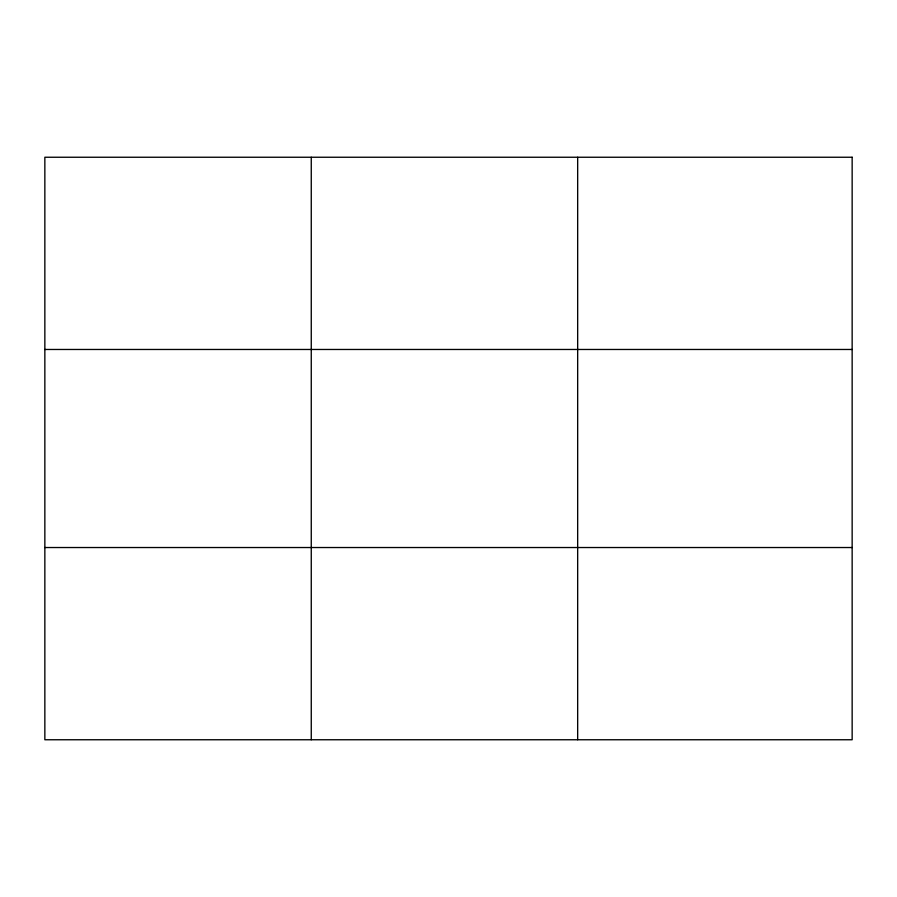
<?xml version="1.0" encoding="UTF-8"?>
<svg xmlns="http://www.w3.org/2000/svg" width="897" height="897" viewBox="0 0 897 897"><rect width="100%" height="100%" fill="white"/><g stroke="black" fill="none" stroke-linecap="round" stroke-linejoin="round"><path stroke-width="1.35" d="M311.259 157.244L311.259 739.756M577.668 157.244L577.668 739.756M44.85 349.471L852.15 349.471M44.85 547.529L852.15 547.529M852.15 157.244L852.15 739.756L44.85 739.756L44.85 157.244L852.15 157.244"/></g></svg>
